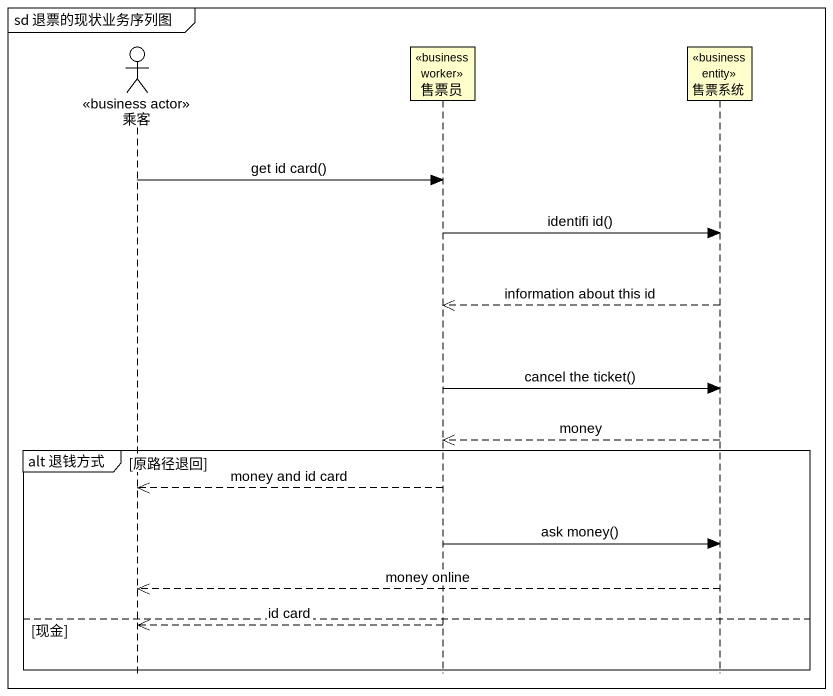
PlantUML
@startuml
mainframe sd 退票的现状业务序列图
hide footbox
actor 乘客 <<business actor>>
participant 售票员 <<business worker>>
participant 售票系统 <<business entity>>

乘客 -> 售票员 : get id card()
售票员 -> 售票系统 : identifi id()
售票系统 -->> 售票员 : information about this id
售票员 -> 售票系统 : cancel the ticket()
售票系统 -->> 售票员 : money
group alt 退钱方式 [原路径退回]
  售票员 -->> 乘客 : money and id card
  售票员 -> 售票系统 : ask money()
  售票系统 -->> 乘客 : money online
else 现金
  售票员 -->> 乘客 : id card
end
@enduml
